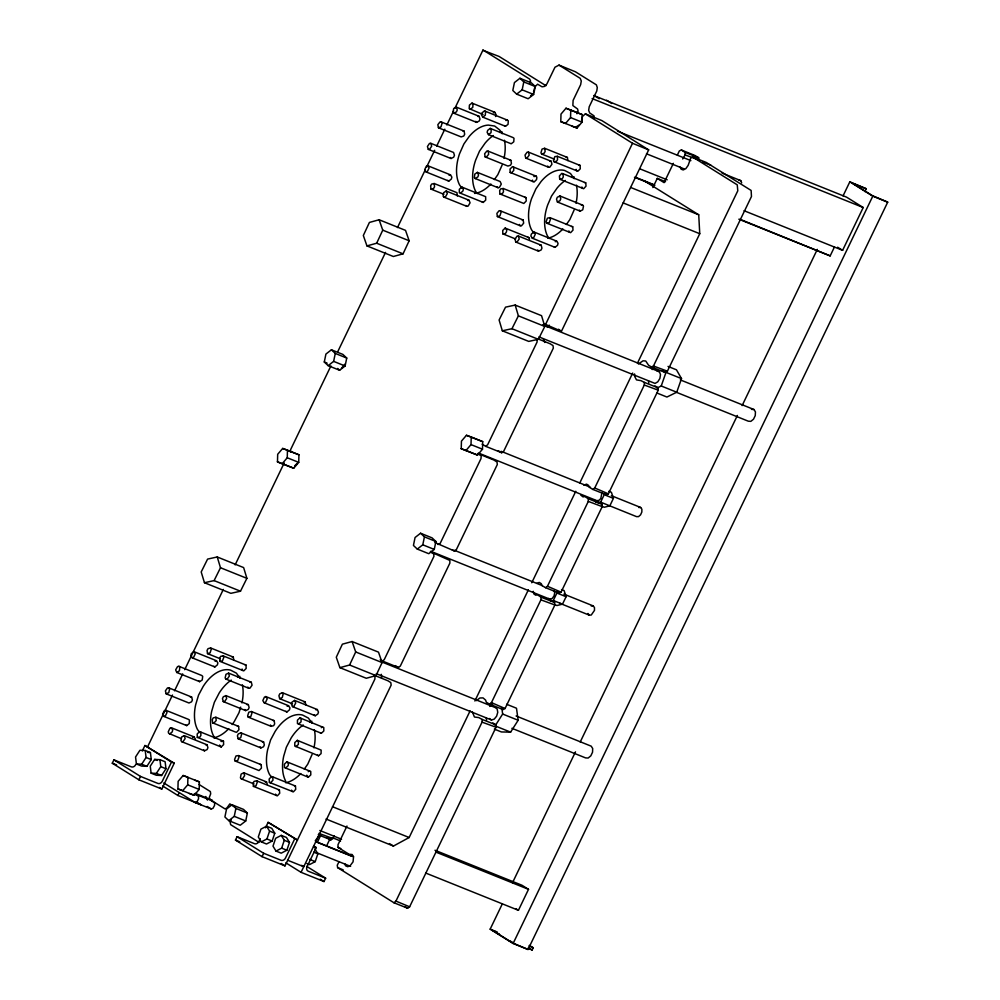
<?xml version="1.0" encoding="UTF-8"?>
<svg xmlns="http://www.w3.org/2000/svg" width="1000" height="1000" viewBox="0 0 1000 1000"><rect width="100%" height="100%" fill="white"/><g stroke="black" fill="none" stroke-linecap="round" stroke-linejoin="round"><path stroke-width="1.5" d="M583.875 485.188L586.562 484.125L588.6 485.4L589.288 487.262L592.788 489.4L594.75 487.987L644.3 385.037L644.312 382.375L640.987 380.65L636.487 379.888L634.688 376.463L634.587 373.95M305.875 704.837L305.125 701.875L282.362 692.725L279.75 693.875L278.925 695.713L279.675 698.688L292.475 703.825M177.925 788.913L178.137 781.338L183.137 775.5L187.913 777.25L187.7 784.825L182.7 790.662L177.925 788.913L194.188 795.275L199.175 789.438L199.387 781.862L183.137 775.5M277.475 461.863L277.688 454.275L282.688 448.438L287.462 450.188L298.938 454.8L298.725 462.375L293.738 468.212L277.475 461.863L293.738 468.212M282.262 463.6L287.25 457.762L287.462 450.188M461.238 448.7L461.45 441.125L466.45 435.288L471.225 437.025L482.7 441.637L482.488 449.225L477.5 455.062L461.238 448.7L477.5 455.062M466.025 450.45L471.012 444.613L471.225 437.025M577.038 128.025L560.788 121.662L561 114.087L565.988 108.25L582.25 114.612L582.025 122.188L577.038 128.025L572.263 126.275M560.788 121.662L565.562 123.413L570.55 117.575L570.763 110M338.9 861.963L337.25 865.225L337.625 867.613L393.938 902.75L395.938 901.112L482.062 722.138L482.175 719.45L478.787 717.588L474.438 717.025L472.425 712.038M375 676.438L374.875 679.1L284.988 865.875L262.038 856.65L235.463 840.062L237.087 836.7L254.537 843.713A3.75 2.95 -58 0 0 258.913 841.45L260.225 838.713M476.262 700.65L479.913 697.987L483.05 697.9L485.588 700.088L486.325 702.212L489.487 704.112L491.45 702.625L540.913 599.862L541.038 597.188L537.513 594.837L535.712 595.188L533.812 593.875L533.275 591.3M537.2 339.438L537.05 342.113L487.713 444.637L485.788 446.375L482.163 444.212M290.475 452.275L290.625 449.588L330.913 365.913M567.9 160.6L567.4 157.438L544.65 148.287L542.05 149.075L540.95 152.738L541.613 154.012L554.412 159.162M233.775 660.275L233.312 657.087L210.6 647.95L208.012 648.675L207.062 650.438L207.512 653.625L220.287 658.763M593.7 118.387L594.012 115.838L589.712 112.975L588.65 110.35L589.212 106.775L596.8 90.962L597.275 87.513L596.375 84.85L575.45 71.8L559 65.113L554.987 67.213L546.838 84.038L544.388 86.45L542.025 86.8L537.6 84.2L534.975 86.788L533.5 92.1M457.3 195.95L456.962 192.675L434.212 183.525L431.637 184.1L430.637 185.825L430.988 189.1L443.787 194.25M324.288 362.013L325.913 354.075L331.413 349.8L342.887 354.412L346.75 358.05L345.112 365.988L339.625 370.262L328.15 365.65L324.288 362.013L327.15 363.162M228.762 820.638L234.262 816.35L235.888 808.413L232.025 804.775L226.537 809.05L224.9 816.988L228.762 820.638L240.238 825.25L245.738 820.962L247.362 813.025L243.5 809.388L232.025 804.775M328.15 365.65L333.638 361.375L335.275 353.438L331.413 349.8M417.3 549.087L422.788 544.812L424.425 536.875L420.562 533.237L415.062 537.513L413.438 545.45L417.3 549.087L428.775 553.7L434.263 549.425L435.9 541.487L432.038 537.85L420.562 533.237M516.663 94.138L522.163 89.85L523.8 81.925L519.938 78.275L514.438 82.562L512.8 90.487L516.663 94.138L528.15 98.75L533.638 94.462L535.275 86.538L531.413 82.888L519.938 78.275M581.587 120.288L582.525 116.412L585.388 113.863L601.862 120.588L648.675 149.887L561.438 331.312L543.812 323.65M495.55 116.525L496.075 114.588L494.725 112.25L471.975 103.112L469.425 105.087L469.2 108.65L483.038 114.5M240.688 707.125L239 712.7L234.438 721.25A35.812 21.925 -68.1 0 1 232.162 724.562M261.3 841.9L266.938 838.962L269.575 831.112L266.562 826.2L260.912 829.137L258.288 836.988L261.3 841.9L266.512 844L272.15 841.062L274.775 833.213L271.762 828.288L266.562 826.2M276.012 851.087L281.65 848.15L284.275 840.288L281.262 835.375L275.625 838.312L273 846.162L276.012 851.087L281.212 853.175L286.863 850.238L289.488 842.387L286.475 837.463L281.262 835.375M306.863 863.487L309.587 864.575L315.225 861.637L317.863 853.787L314.85 848.863M657.025 388.05L661.237 385.988L666 372.375L681.513 378.612L676.737 392.225L666.925 397.038L657.062 393.062M585.388 113.863L632.513 143.275L545.413 324.775M529.688 83.325L530.625 81.163L529.7 79.125L483.013 50L454.975 108.1M576.938 113.787L578.088 111.163L577.575 109L572.863 105.55L573.1 100.412L580.65 84.663L581.275 81L580.2 78.338L559 65.113M502.15 164.988L497.825 174.688L494.363 179.587M312.075 754.475L307.75 764.175L304.288 769.075M574.15 209.913L569.825 219.613L566.362 224.513M366.95 245.9L376.662 243.225L382.75 230.162L379.125 219.762L369.412 222.438L363.325 235.5L366.95 245.9L393.35 256.5L403.062 253.837L409.15 240.763L405.525 230.375L379.125 219.762M318.575 836.312L315.238 840.837M339.888 667.65L349.588 665.013L355.7 651.963L352.1 641.538L342.388 644.175L336.287 657.225L339.888 667.65L366.275 678.263L375.988 675.625L382.1 662.575L378.5 652.15L352.1 641.538M231.188 819.938L230.1 822.25L230.688 824.688L259.075 842.4M320.913 834.9L317.337 842.362L326.525 846.05L330.1 838.587M597.875 502.85L600.65 502.15L604.225 494.688L613.413 498.375L609.837 505.838L604.263 507.25L601.638 506.188M142.3 750.95L144.925 745.5L174.25 763.188L161.812 789.025L138.863 779.8L112.287 763.213L113.912 759.85L131.363 766.862A3.75 2.95 -58 0 0 135.738 764.6M147.438 747.125L172.5 695.025M174.537 690.812L182.662 673.913M184.7 669.688L223.325 589.438M235.138 564.888L284.188 462.987M337.788 351.6L385.538 252.387M397.475 227.575L425.213 169.95M426.562 167.138L434.675 150.275M436.712 146.05L444.825 129.188M446.85 124.975L453.625 110.913M138.863 779.8L140.488 776.425L113.912 759.85M144.925 745.5L171.5 762.075L162.312 781.175A3.75 2.95 -58 0 1 157.925 783.438L140.488 776.425M197.05 802.337L200.837 804.7L177.887 795.475L179.2 792.763M265.475 827.8L268.1 822.35L297.425 840.037L268.1 822.35M262.038 856.65L263.663 853.275L237.087 836.7M294.675 838.925L285.475 858.025A3.75 2.95 -58 0 1 281.1 860.288L263.663 853.275M306.65 866.35L325.637 878.188L324.012 881.55L301.062 872.325L391.15 685.125L390.812 682.6L387.925 680.775L374.538 675.387M313.712 846.025L316.25 847.6L307.05 866.7A3.75 2.95 -58 0 0 308.188 871.175L325.637 878.188M318.238 834.75L330.887 839.862L332.887 838.5L334.175 835.812M652.862 187.562L657.275 178.388L665.537 181.713M346.975 826.038L338 844.712L338.025 847.4L349.087 854.25L352.175 854.525L353.537 856.8L353.062 861.825L350.075 865.788L347.688 866.712L345.538 865.775L344.712 863.637M673.375 163.35L664.087 182.638L657.275 178.388M677.35 155.087L679.338 150.95L681.363 149.987L694.862 155.45L698.637 157.713L698.988 159.963M326.037 819.038L393.438 846.062L409.15 837.525L470.112 710.85M474.862 701L528.375 589.8M531.763 582.762L575.788 491.275M579.85 482.837L632.688 373.05M637.438 363.2L699.75 233.713L698.725 214.788L643.938 180.625M536.763 583.362L539.263 582.425L541.287 583.688L541.975 585.562L545.538 587.663L547.463 586.263L588.3 501.413L588.275 498.762L584.825 496.538L583.013 496.9L580.712 495.025M638.387 363.975L643.05 360.812L645.738 361L648.525 365.2L651.438 366.987L653.462 366.012L737.788 190.8L737.25 184.85L692.675 157.025L690.738 157.988L688.162 165.362L685.825 168.65L683.213 169.95L681.137 169.188L680.05 166.975M393.938 902.75L407.6 908.213L409.625 906.812L496.05 727.237L495.675 724.762L492.812 722.925M489.487 704.112L503.062 709.55L505.062 708.512L554.888 604.963L554.575 602.45L551.287 600.375M545.538 587.663L559.038 593.125L561.062 592.15L602.225 506.613L601.862 504.162L598.6 502.075L595.962 502.238M592.788 489.4L606.413 494.837L608.375 493.825L658.25 390.188L657.887 387.738L655 385.9M651.438 366.987L665.5 372.587L667.4 371.188L751.462 196.513L751.137 190.45L706.275 162.463L692.675 157.025M864.862 191.562L866.225 188.738L852.45 183.212L872.463 195.688L887.712 202.15L528.038 949.488L513.112 943.487L490.163 929.163L502.35 903.825M512.513 882.712L575.5 751.825M580.237 741.975L737.387 415.45M742.125 405.6L817.312 249.375M843.05 195.9L849.825 181.825L866.225 188.738M738.838 219.188L830.175 255.888L834.475 246.95M425.637 873.012L518.425 910.312L528.513 889.338L521.962 885.238L434.975 850.275M744.038 210.712L842.613 250.338L863.213 207.525L846.55 197.138L594.3 95.75M513.112 943.487L872.788 196.15L849.825 181.825M527.837 948.275L532.137 950L533.212 947.75L529.375 945.362M550.525 601.163L553.312 600.487L556.912 593.038L566.1 596.725L562.487 604.175L556.925 605.525L554.3 604.462M204.45 582.712L214.1 580.6L220.487 567.737L217.237 556.975L207.6 559.087L201.2 571.962L204.45 582.712L230.85 593.325L240.487 591.213L246.887 578.337L243.637 567.587L217.237 556.975M502.325 330.788L511.962 328.713L518.387 315.85L515.163 305.075L505.525 307.15L499.1 320L502.325 330.788L528.725 341.4L538.362 339.325L544.788 326.463L541.562 315.675L515.163 305.075M682.7 158.975L685.088 154.938L685.075 152.4L681.363 149.987M501.812 708.012L502.65 714.038L495.112 725.9L510.613 732.138L518.15 720.263L516.487 708.225L506.625 704.262M136.412 763.988L141.675 764.225L146.075 757.475L145.213 750.487L139.95 750.238L135.55 756.988L136.412 763.988L141.625 766.075L146.875 766.325L151.275 759.575L150.425 752.575L145.213 750.487M154.662 759.412L150.262 766.162L151.113 773.162L156.325 775.25L161.588 775.5L165.987 768.75L165.125 761.75L159.925 759.663L154.662 759.412L157.262 760.462M151.113 773.162L156.375 773.4L160.775 766.65L159.925 759.663M652.2 369.562L653.9 367.537M341.438 368.35L345.213 363.963M547.238 327.4L549.312 325.175M294.562 465.988L297.337 463.175M530.625 95.913L532.3 94.262M434.812 542.5L454.575 551.062L456.488 549.375L497.3 464.55L497.013 462.013L493.775 459.975L479.012 454.025M489.787 706.438L492.612 704.237M382.3 660.987L398.4 667.5L400.312 666.075L449.875 563.1L449.85 560.425L430.363 551.775L433.625 553.862L433.963 556.325L384.212 659.712L382.3 660.987L380.225 659.762M485.788 446.375L501.712 452.738L503.65 451.362L553.337 348.113L553.013 345.575L550.138 343.762L538.075 338.913M576.013 126.975L579.25 124.975M533.837 176.537L536.362 176.238L536.862 177.7L536.512 179.625L534.075 182.025L510.175 172.425L510.037 169.037L512.475 166.65L536.362 176.238M199.613 731.612L197.175 733.988L197.312 737.375L221.188 746.975L223.625 744.6L223.487 741.2L199.613 731.612L200.763 732.075L200.9 735.462L199.825 737.1L197.312 737.375M220.975 741.475L223.487 741.2M505.163 228.088L502.713 230.45L502.837 233.85L505.35 233.588L506.425 231.95L506.788 230.025L505.163 228.088L529.05 237.7L529.538 239.175M438.088 544.525L440.138 543.475L481 458.6L481.2 455.875L477.675 453.475M461.75 187.037L459.3 189.35L459.375 192.775L483.263 202.413L485.712 200.1L485.637 196.675L461.75 187.037L463.35 189.025L462.962 190.95L460.5 193.263M286.887 761.825L284.425 764.137L284.488 767.575L308.337 777.212L310.8 774.9L310.738 771.462L286.887 761.825L288.475 763.838L288.087 765.763L285.625 768.075M308.225 771.65L309.6 770.962M299.913 717.875L297.45 720.125L297.462 723.575L321.337 733.263L323.812 731.012L323.787 727.562L299.913 717.875L301.038 718.413L301.05 721.862L298.575 724.112M321.3 727.675L322.675 727.025M430.688 551.275L550.212 599.312L552.325 598.325L554.05 595.887L554.712 592.9L554.075 590.525M195.175 802.525L197.15 801.637L198.562 798.763L198.475 796.237L194.262 793.8L210.387 800.062L214.662 802.837L214.537 805.45L212.95 808.375L211.125 808.913L195.175 802.525L163.825 782.962M297.337 740.375L294.825 742.513L294.75 746.025L318.562 755.763L321.075 753.612L321.15 750.113L297.337 740.375L298.425 740.975L298.35 744.475L295.837 746.625M533.862 231.962L531.35 234.088L530.875 236.012L532.325 238.212L555.075 247.362L557.587 245.25L558.062 243.312L556.613 241.112L533.862 231.962L535.312 234.163L533.7 237.65L532.325 238.212M555.25 241.688L556.613 241.112M265.8 696.562L264.425 697.125L262.8 700.6L264.25 702.8L286.962 711.938L289.488 709.825L289.962 707.9L288.512 705.688L265.8 696.562L267.238 698.763L265.613 702.237L264.25 702.8M287.137 706.263L288.512 705.688M195.475 739.087L194.025 736.875L171.275 727.725L169.9 728.288L168.275 731.762L168.637 733.35L181.088 738.55M169.713 733.975L172.237 731.875L172.712 729.95L171.275 727.725M192.662 737.438L194.025 736.875M193.837 651.612L191.312 653.688L190.825 655.625L192.25 657.85L214.875 666.95L217.387 664.862L217.875 662.938L216.45 660.713L193.837 651.612L195.263 653.838L193.625 657.3L192.25 657.85M215.087 661.263L216.45 660.713M165.65 710.212L164.275 710.738L162.6 714.175L163.988 716.462L186.737 725.6L189.262 723.562L189.438 720.025L188.388 719.35L165.65 710.212L167.037 712.487L165.362 715.938L163.988 716.462M427.725 165.712L426.362 166.213L424.688 169.65L426.062 171.938L448.812 181.088L451.337 179.062L451.863 177.138L450.475 174.85L427.725 165.712L429.1 168L427.425 171.425L426.062 171.938M449.113 175.362L450.475 174.85M470.25 109.362L472.788 107.375L473.013 103.812L471.975 103.112M493.363 112.737L494.725 112.25M490.213 128.4L487.663 130.363L487.125 132.287L488.462 134.65L511.213 143.787L513.763 141.825L514 138.262L512.975 137.537L490.213 128.4L491.25 129.113L491.012 132.675L488.462 134.65M484.525 110.925L481.987 112.863L481.438 114.775L482.75 117.137L505.487 126.3L508.038 124.362L508.3 120.812L507.275 120.087L484.525 110.925L485.55 111.662L485.288 115.213L482.75 117.137M505.913 120.538L507.275 120.087M376.287 673.7L491.5 720L494.237 719.112L496.625 716.188L497.75 712.325L497.188 709.013L495.15 707.513L381.375 661.787M477.388 172.375L474.787 174.088L474.35 177.725L475.312 178.575L498.062 187.725L499.425 187.387L501.3 184.088L500.138 181.525L477.388 172.375L478.55 174.938L477.9 176.863L475.312 178.575M294.587 700.413L292 702.125L291.35 704.05L292.512 706.612L315.25 715.75L317.838 714.038L318.475 712.113L317.325 709.55L294.587 700.413L295.75 702.975L293.875 706.287L292.512 706.612M315.963 709.875L317.325 709.55M446.175 191.025L443.6 192.712L443.137 196.337L444.087 197.2L466.85 206.337L468.2 206.025L470.087 202.75L468.938 200.175L446.175 191.025L447.312 193.6L445.438 196.875L444.087 197.2M467.587 200.487L468.938 200.175M178.912 666.3L177.55 666.6L175.65 669.875L176.775 672.475L199.638 681.663L202.225 680L202.712 676.363L201.762 675.487L178.912 666.3L179.85 667.188L179.375 670.825L176.775 672.475M267.425 784.737L266.525 781.9L243.75 772.75L241.137 774.112L240.425 777.775L241.275 778.812L254.075 783.962M241.275 778.812L242.6 778.688L244.65 775.588L243.75 772.75M265.2 782.025L266.525 781.9M456.35 107.15L453.725 108.5L453.013 112.188L453.862 113.225L476.613 122.362L479.225 121.013L480 119.138L479.1 116.3L456.35 107.15L457.25 109.987L456.475 111.862L453.862 113.225M477.775 116.412L479.1 116.3M559.9 195.963L557.3 197.288L556.525 199.15L557.4 201.988L580.15 211.137L582.75 209.812L583.488 206.163L582.65 205.113L559.9 195.963L560.775 198.812L560 200.675L557.4 201.988M581.337 205.212L582.65 205.113M430.812 143.325L429.5 143.425L427.425 146.512L428.3 149.362L451.062 158.512L453.675 157.188L454.45 155.325L453.575 152.475L430.812 143.325L431.688 146.188L429.625 149.262L428.3 149.362M184.312 735.65L181.7 736.9L180.9 740.588L181.725 741.675L204.488 750.825L207.113 749.575L207.913 747.712L207.087 744.812L184.312 735.65L185.138 738.562L183.038 741.612L181.725 741.675M205.775 744.862L207.087 744.812M591.225 606L593.225 605.913L594.475 607.575L594.487 610.375L591.25 615.037L589.237 615.125L559.888 603.325M168.812 687.862L167.512 687.9L165.387 690.9L166.175 693.838L188.962 703L191.575 701.812L192.4 699.963L191.612 697.025L168.812 687.862L169.613 688.975L168.787 692.65L166.175 693.838M190.312 697.062L191.612 697.025M228.588 673.125L225.975 674.3L225.138 677.962L225.925 679.075L248.637 688.213L249.938 688.188L252.075 685.2L251.3 682.25L228.588 673.125L229.35 676.062L227.225 679.062L225.925 679.075M250 682.275L251.3 682.25M225.912 695.612L223.3 696.787L222.475 698.625L223.25 701.575L245.688 710.6L248.3 709.425L249.125 707.575L248.35 704.638L225.912 695.612L226.675 698.562L224.55 701.55L223.25 701.575M247.05 704.65L248.35 704.638M638.663 507.488L640.662 507.463L641.875 509.2L641.838 512.025L640.562 514.85L638.538 516.625L636.538 516.638L600.65 502.15M518.438 236.05L517.137 236.062L515 239.05L515.75 242.013L538.5 251.15L541.112 250L541.938 248.15L541.188 245.188L518.438 236.05L519.2 239.013L517.05 242L515.75 242.013M539.888 245.2L541.188 245.188M279.675 698.688L282.288 697.537L283.15 693.863L282.362 692.725M303.825 701.888L305.125 701.875M240.863 732.825L238.25 733.95L237.413 735.788L238.137 738.763L260.875 747.913L263.488 746.787L264.337 744.95L263.6 741.963L240.863 732.825L241.637 733.962L240.75 737.65L238.137 738.763M262.312 741.95L263.6 741.963M528.475 152.137L527.175 152.125L525.013 155.075L525.737 158.075L548.475 167.213L549.763 167.237L551.938 164.275L551.213 161.275L528.475 152.137L529.2 155.125L527.025 158.088L525.737 158.075M549.913 161.262L551.213 161.275M510.613 732.138L501.4 731.95L494.35 729.125M147.787 752.45L150.425 752.575M751.462 409.35L754 409.525L755.45 411.925L755.25 415.637L753.487 419.237L750.825 421.362L748.288 421.188L676.05 392.15M441.35 121.988L440.1 121.85L437.85 124.65L438.413 127.762L461.175 136.912L463.762 136.025L464.675 134.238L464.113 131.125L441.35 121.988L442.05 123.225L441.012 126.875L438.413 127.762M462.85 130.988L464.113 131.125M488.15 151.15L486.9 150.988L484.625 153.775L485.163 156.912L507.912 166.062L510.513 165.212L511.438 163.438L510.9 160.3L488.15 151.15L488.675 154.288L486.413 157.075L485.163 156.912M509.65 160.138L510.9 160.3M566.163 157.25L567.4 157.438M541.613 154.012L544.2 153.225L545.138 151.463L544.65 148.287M500.425 210.863L499.175 210.662L496.887 213.4L497.375 216.575L520.138 225.725L521.375 225.912L523.663 223.175L523.175 220L500.425 210.863L501.087 212.138L499.975 215.8L497.375 216.575M521.938 219.812L523.175 220M232.087 656.862L233.312 657.087M207.512 653.625L210.1 652.9L211.238 649.25L210.6 647.95M251.388 711.525L248.812 712.188L247.638 715.825L248.25 717.15L271.087 726.325L273.663 725.662L274.637 723.925L274.225 720.7L251.388 711.525L252.013 712.85L250.825 716.488L248.25 717.15M273 720.438L274.225 720.7M215.837 717.25L213.263 717.862L212.275 719.6L212.65 722.85L235.4 732L236.612 732.288L238.962 729.65L238.6 726.4L215.837 717.25L216.213 720.512L213.863 723.138L212.65 722.85M237.375 726.112L238.6 726.4M430.988 189.1L433.55 188.525L434.55 186.8L434.212 183.525M256.663 780.825L254.1 781.375L253.1 783.088L253.425 786.375L277.362 795.825L279.725 793.238L279.4 789.963L256.663 780.825L257.25 782.2L255.987 785.825L253.425 786.375M278.2 789.638L279.4 789.963M738.85 180.125L740.775 180.637L741.7 182.85M562.975 173.713L561.775 173.388L559.412 175.95L559.725 179.237L583.675 188.7L586.038 186.137L585.725 182.85L562.975 173.713L563.288 177L562.275 178.7L559.725 179.237M584.525 182.537L585.725 182.85M272.7 776.875L271.5 776.538L269.125 779.075L269.413 782.387L293.363 791.862L295.738 789.325L295.45 786.025L272.7 776.875L272.987 780.175L270.613 782.725L269.413 782.387M294.25 785.675L295.45 786.025M549.963 217.65L547.4 218.15L546.112 221.775L546.675 223.175L570.625 232.65L573.013 230.113L572.725 226.788L549.963 217.65L550.538 219.05L549.237 222.675L546.675 223.175M571.525 226.45L572.725 226.788M503.25 188.5L500.7 188.9L499.663 190.588L499.888 193.938L523.825 203.463L526.237 200.987L526.013 197.638L503.25 188.5L503.475 191.85L502.438 193.525L499.888 193.938M524.837 197.25L526.013 197.638M657.075 370.962L659.425 371.75L660.5 374.613L659.875 378.462L657.788 381.825L655.05 383.425L538.938 336.9M223.275 655.938L220.738 656.3L219.688 657.975L219.887 661.338L243.762 670.875L246.175 668.425L245.987 665.062L223.275 655.938L223.8 657.375L222.425 660.962L219.887 661.338M244.812 664.65L245.987 665.062M685.088 154.938L697.6 159.462M582.25 114.612L565.988 108.25M482.7 441.637L466.45 435.288M298.938 454.8L282.688 448.438M540.913 599.862L554.888 604.963M482.062 722.138L496.05 727.237M238.525 755.588L235.987 755.938L234.587 759.538L235.1 760.987L258.988 770.55L261.425 768.112L261.238 764.725L238.525 755.588L239.037 757.05L237.638 760.65L235.1 760.987M260.075 764.3L261.238 764.725M194.613 780.113L199.387 781.862M189.4 793.525L194.188 795.275M318.9 833.375L332.887 838.5M644.3 385.037L658.25 390.188M557.362 156.3L554.837 156.625L553.438 160.212L553.95 161.663L577.85 171.225L580.275 168.812L580.1 165.438L557.362 156.3L557.537 159.675L556.475 161.325L553.95 161.663M578.95 165L580.1 165.438M653.462 366.012L667.4 371.188M588.3 501.413L602.225 506.613M482.775 50.237L499.075 56.45L545.988 85.725M510.175 172.425L511.337 172.875L513.763 170.487L513.625 167.087M541.038 597.188L554.575 602.45M685.075 152.4L698.637 157.713M482.175 719.45L495.675 724.762M644.312 382.375L657.887 387.738M588.275 498.762L601.862 504.162M221.188 746.975L219.55 745.037M872.788 196.15L887.712 202.15M592.112 98.575L863.213 207.525M523.8 81.925L535.275 86.538M703.088 162.113L710.95 165.275M522.163 89.85L533.638 94.462M617.487 131.188L690.888 160.625M722.05 173.113L740.775 180.637M570.55 117.575L582.025 122.188M646.488 153.8L683.9 168.8M639.65 168.762L667.2 179.825M635.712 177.375L654.562 184.95M740.1 219.325L830.175 255.888M634.462 177.237L654.75 185.387M630.788 187.512L698.725 214.788M623.112 202.9L699.75 233.713M502.837 233.85L515.638 238.988M382.75 230.162L409.15 240.763M376.662 243.225L403.062 253.837M668.012 366.413L676.462 369.812L681.513 378.612M680.312 379.9L754 409.525M518.387 315.85L544.788 326.463M661.237 385.988L676.737 392.225M511.962 328.713L538.362 339.325M335.275 353.438L346.75 358.05M333.638 361.375L345.112 365.988M608.787 491.25L611.413 492.312L613.413 498.375M611.337 495.688L640.662 507.463M471.012 444.613L482.488 449.225M287.25 457.762L298.725 462.375M561.512 589.575L564.138 590.625L566.1 596.725M424.425 536.875L435.9 541.487M563.875 594.113L593.225 605.913M454.438 550.312L542.288 585.612M422.788 544.812L434.263 549.425M553.312 600.487L562.487 604.175M220.487 567.737L246.887 578.337M214.1 580.6L240.487 591.213M516.087 715.975L591.213 746.175L592.7 748.538L592.537 752.237L590.8 755.875L588.15 758.037L585.588 757.9L511.9 728.3M355.7 651.963L382.1 662.575M502.65 714.038L518.15 720.263M349.588 665.013L375.988 675.625M332.512 806.725L409.15 837.525M435.737 852.038L528.513 889.338M171.5 762.075L174.25 763.188M146.075 757.475L151.275 759.575M160.775 766.65L165.987 768.75M319.812 830.487L341.55 839.225M332.2 837.613L340.588 840.975M141.675 764.225L146.875 766.325M187.7 784.825L199.175 789.438M156.375 773.4L161.588 775.5M235.888 808.413L247.362 813.025M316.075 841.688L353.512 856.725M195.238 793.375L212.512 800.312M328.088 846.762L351.838 856.3M112.287 763.213L116.6 764.95M313.488 846.488L316.25 847.6M234.262 816.35L245.738 820.962M269.575 831.112L274.775 833.213M316.038 852.475L350.6 866.363M284.275 840.288L289.488 842.387M313.775 852.15L317.863 853.787M266.938 838.962L272.15 841.062M490.163 929.163L496.938 931.888M496.912 932.2L492.775 930.537L512.788 943.025L528.038 949.488M496.388 932.788L499.263 933.95M529 946.05L533.212 947.75M281.65 848.15L286.863 850.238M309.788 859.45L315.225 861.637M509.188 940.775L512.05 941.925M287.688 860.25L303.75 866.712L301.6 865.362M235.463 840.062L239.762 841.8M542.8 324.837L659.425 371.75M501.2 451.337L590.5 487.275M478.663 453.113L596.775 500.637L598.812 500.45L600.788 498.562L601.888 492.925M337.625 867.613L343.162 869.85M527.9 237.237L529.05 237.7M338.025 847.4L340.812 848.525M632.513 143.275L648.675 149.887M395.938 901.112L409.625 906.812M594.75 487.987L608.375 493.825M547.463 586.263L561.062 592.15M491.45 702.625L505.062 708.512M482.125 201.912L483.263 202.413M308.337 777.212L306.737 775.2M320.225 732.725L321.337 733.263M548.5 598.45L550.212 599.312M317.475 755.163L318.562 755.763M452.125 549.663L454.575 551.062M554 246.737L555.075 247.362M662.3 370.737L665.5 372.587M285.887 711.312L286.962 711.938M498.2 450.675L501.712 452.738M213.8 666.312L214.875 666.95M395.225 665.6L398.4 667.5M604.175 493.488L606.413 494.837M501.087 708.35L503.062 709.55M234.7 806.85L229.85 803.888L226.825 808.05L225 808.9L209.825 799.438L209.3 797.412L210.688 793.838L210.375 791.575L198.812 784.35M556.85 591.775L559.038 593.125M837.6 247.225L842.613 250.338M327.163 837.55L330.887 839.862M606.525 100.225L611.763 103.488M593.962 95.438L599.237 98.737M515.8 908.675L518.425 910.312M389.475 843.587L393.438 846.062M529.575 948.4L532.137 950M404.988 906.587L407.6 908.213M207.225 806.475L211.125 808.913M320.213 879.188L324.012 881.55M162.7 786L177.887 795.475M285.875 862.862L301.062 872.325M159.288 787.438L161.812 789.025M281.188 863.5L284.988 865.875M185.675 724.925L186.737 725.6M447.762 180.4L448.812 181.088M504.475 125.562L505.487 126.3M558.525 329.225L561.438 331.312M489.462 718.512L491.5 720M497.1 186.863L498.062 187.725M314.288 714.9L315.25 715.75M465.9 205.475L466.85 206.337M198.688 680.775L199.638 681.663M337.688 368.45L339.625 370.262M475.763 121.325L476.613 122.362M579.312 210.087L580.15 211.137M450.225 157.463L451.062 158.512M203.675 749.737L204.488 750.825M588 613.45L589.237 615.125M549.275 238.5L547.638 236.275A35.812 21.925 -68.1 0 1 547.65 205.025L551.538 196.038L557.175 187.963A35.812 21.925 -68.1 0 1 565.363 180.45M477.275 193.588L475.637 191.363A35.812 21.925 -68.1 0 1 475.65 160.1L479.525 151.113L485.175 143.038A35.812 21.925 -68.1 0 1 493.363 135.538M215.188 738.15L213.55 735.925A35.812 21.925 -68.1 0 1 211.7 711.275L214.35 702.325L219.213 692.962A35.812 21.925 -68.1 0 1 231.275 680.1M574.175 178.65L570.462 173.5L564.675 170.487A35.812 21.925 -68.1 0 0 541.1 181.5L535.913 188.863L531.587 198.562A35.812 21.925 -68.1 0 0 531.562 229.825L533.8 232.913M461.8 187.987L459.562 184.9A35.812 21.925 -68.1 0 1 459.588 153.637L463.913 143.938L469.1 136.588A35.812 21.925 -68.1 0 1 488.35 125.1L494.675 126.037L499.5 129.825A35.812 21.925 -68.1 0 1 502.175 133.725M312.087 723.213L308.375 718.062L302.587 715.05A35.812 21.925 -68.1 0 0 275.138 731.425L270.575 739.975L267.638 749.737A35.812 21.925 -68.1 0 0 269.488 774.388L271.712 777.475M240.087 678.288L236.375 673.138L230.588 670.125A35.812 21.925 -68.1 0 0 203.137 686.5L198.575 695.062L195.637 704.812A35.812 21.925 -68.1 0 0 197.488 729.463L199.713 732.55M247.85 687.1L248.637 688.213M244.9 709.475L245.688 710.6M537.712 250.025L538.5 251.15M260.1 746.762L260.875 747.913M547.7 166.075L548.475 167.213M594.225 499.625L595.388 501.362M519.475 224.438L520.138 225.725M270.462 725L271.087 726.325M205.812 796.513L207.488 800.088M275.575 794.137L276.163 795.512M581.9 187L582.475 188.388M543.375 339.2L544.763 342.5M291.6 790.138L292.162 791.525M568.862 230.912L569.425 232.312M242.075 669.025L242.587 670.462M576.175 169.35L576.688 170.8M532.425 180.113L532.925 181.575M486.188 717.825L486.613 720.025M648.4 380.688L648.8 383.013M381.312 674.325L381.675 678.325M242.362 684.812A35.812 21.925 -68.1 0 1 241.95 702.938M228.8 728.6A35.812 21.925 -68.1 0 1 213.688 737.812M504.438 140.25A35.812 21.925 -68.1 0 1 504.025 158.375M490.875 184.037A35.812 21.925 -68.1 0 1 474.562 193.438M314.363 729.737A35.812 21.925 -68.1 0 1 313.95 747.862M300.8 773.525A35.812 21.925 -68.1 0 1 285.688 782.738M576.438 185.175A35.812 21.925 -68.1 0 1 576.025 203.3M562.875 228.962A35.812 21.925 -68.1 0 1 547.762 238.175M571.613 177.362A35.812 21.925 -68.1 0 1 574.038 176.75M499.613 132.45A35.812 21.925 -68.1 0 1 502.038 131.825M285.55 780.837A35.812 21.925 -68.1 0 1 283.7 756.2L286.35 747.25L291.212 737.887A35.812 21.925 -68.1 0 1 303.275 725.013M309.538 721.925A35.812 21.925 -68.1 0 1 311.962 721.312M237.537 677.013A35.812 21.925 -68.1 0 1 239.963 676.388"/></g></svg>
